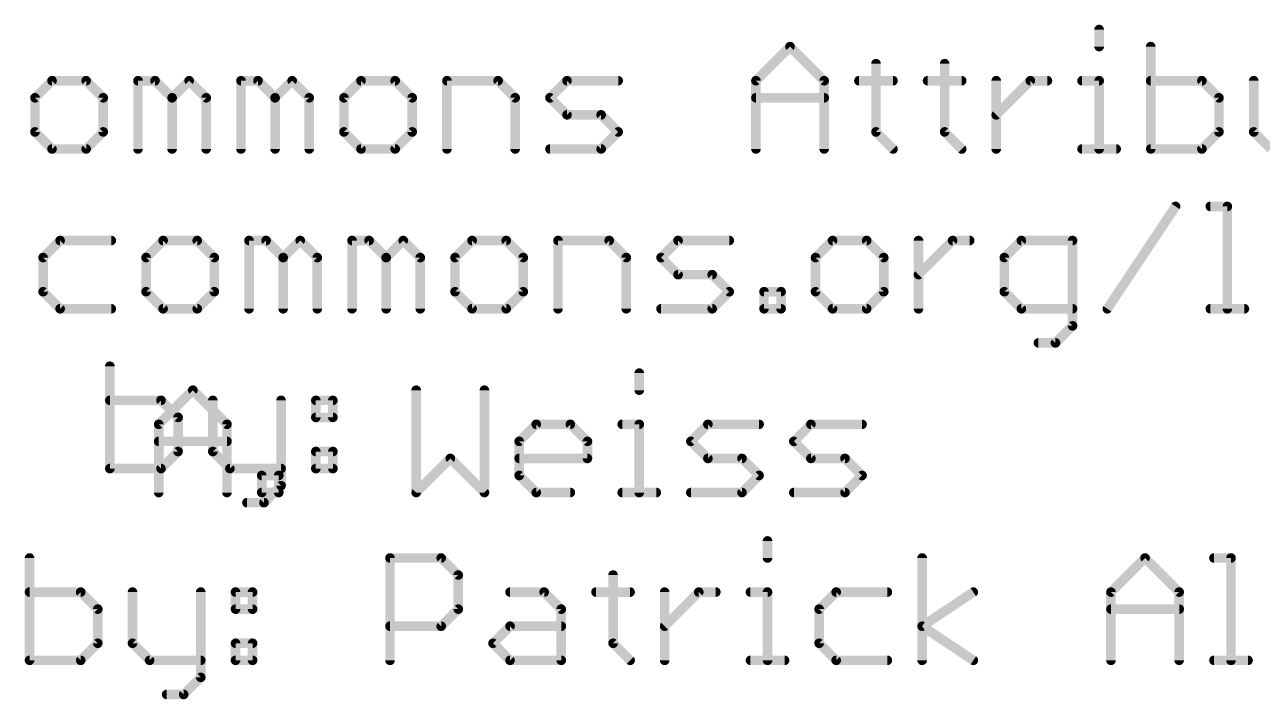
# Model space of a CAD drawing. Extents: x -22 to 85, y -18 to 35.
# Drawn here: x 22.84 to 42.51, y -17.56 to -6.84 of the extents above; entities that cross this region are included whole.
import ezdxf

# ---------------------------------------------------------------- set-up
doc = ezdxf.new("R2010")
doc.units = 0
doc.layers.add('51', color=53, linetype='CONTINUOUS')

msp = doc.modelspace()

# ---------------------------------------------------------------- linework, layer by layer
at = {"layer": '51', "const_width": 0.1524}
for points in [[(39.917, -6.9156), (39.917, -7.1868)], [(34.4615, -7.7291), (35.0038, -7.1868)], [(35.0038, -7.1868), (35.5461, -7.7291)], [(40.7372, -7.1868), (40.7372, -8.8138)], [(36.3698, -7.458), (36.3698, -8.5426)], [(37.4612, -7.458), (37.4612, -8.5426)], [(23.2725, -7.7291), (23.0014, -8.0003)], [(23.8149, -7.7291), (23.2725, -7.7291)], [(24.086, -8.0003), (23.8149, -7.7291)], [(24.6385, -8.8138), (24.6385, -7.7291)], [(24.6385, -7.7291), (24.9097, -7.7291)], [(24.9097, -7.7291), (25.1809, -8.0003)], [(25.1809, -8.0003), (25.452, -7.7291)], [(25.452, -7.7291), (25.7232, -8.0003)], [(26.2757, -8.8138), (26.2757, -7.7291)], [(26.2757, -7.7291), (26.5469, -7.7291)], [(26.5469, -7.7291), (26.818, -8.0003)], [(26.818, -8.0003), (27.0892, -7.7291)], [(27.0892, -7.7291), (27.3604, -8.0003)], [(28.184, -7.7291), (27.9129, -8.0003)], [(28.7263, -7.7291), (28.184, -7.7291)], [(28.9975, -8.0003), (28.7263, -7.7291)], [(29.55, -8.8138), (29.55, -7.7291)], [(29.55, -7.7291), (30.3635, -7.7291)], [(30.3635, -7.7291), (30.6347, -8.0003)], [(31.1872, -8.0003), (31.4583, -7.7291)], [(31.4583, -7.7291), (32.2718, -7.7291)], [(34.4615, -8.8138), (34.4615, -7.7291)], [(35.5461, -7.7291), (35.5461, -8.8138)], [(36.0986, -7.7291), (36.641, -7.7291)], [(37.1901, -7.7291), (37.7324, -7.7291)], [(38.2815, -8.8138), (38.2815, -7.7291)], [(38.2815, -8.2715), (38.8238, -7.7291)], [(38.8238, -7.7291), (39.095, -7.7291)], [(39.6458, -7.7291), (39.917, -7.7291)], [(39.917, -7.7291), (39.917, -8.8138)], [(41.5507, -7.7291), (40.7372, -7.7291)], [(41.8219, -8.0003), (41.5507, -7.7291)], [(42.3744, -7.7291), (42.3744, -8.5426)], [(23.0014, -8.0003), (23.0014, -8.5426)], [(24.086, -8.5426), (24.086, -8.0003)], [(25.1809, -8.0003), (25.1809, -8.8138)], [(25.7232, -8.0003), (25.7232, -8.8138)], [(26.818, -8.0003), (26.818, -8.8138)], [(27.3604, -8.0003), (27.3604, -8.8138)], [(27.9129, -8.0003), (27.9129, -8.5426)], [(28.9975, -8.5426), (28.9975, -8.0003)], [(30.6347, -8.0003), (30.6347, -8.8138)], [(31.4583, -8.2715), (31.1872, -8.0003)], [(34.4615, -8.0003), (35.5461, -8.0003)], [(41.8219, -8.5426), (41.8219, -8.0003)], [(32.0007, -8.2715), (31.4583, -8.2715)], [(32.2718, -8.5426), (32.0007, -8.2715)], [(23.0014, -8.5426), (23.2725, -8.8138)], [(23.8149, -8.8138), (24.086, -8.5426)], [(27.9129, -8.5426), (28.184, -8.8138)], [(28.7263, -8.8138), (28.9975, -8.5426)], [(32.0007, -8.8138), (32.2718, -8.5426)], [(36.3698, -8.5426), (36.641, -8.8138)], [(37.4612, -8.5426), (37.7324, -8.8138)], [(41.5507, -8.8138), (41.8219, -8.5426)], [(42.3744, -8.5426), (42.6456, -8.8138)], [(23.2725, -8.8138), (23.8149, -8.8138)], [(28.184, -8.8138), (28.7263, -8.8138)], [(31.1872, -8.8138), (32.0007, -8.8138)], [(39.6458, -8.8138), (40.1881, -8.8138)], [(40.7372, -8.8138), (41.5507, -8.8138)], [(40.0471, -11.3538), (41.1317, -9.7268)], [(41.6842, -9.7268), (41.9554, -9.7268)], [(41.9554, -9.7268), (41.9554, -11.3538)], [(23.401, -10.2691), (23.1298, -10.5403)], [(24.2144, -10.2691), (23.401, -10.2691)], [(25.0381, -10.2691), (24.7669, -10.5403)], [(25.5804, -10.2691), (25.0381, -10.2691)], [(25.8516, -10.5403), (25.5804, -10.2691)], [(26.4041, -11.3538), (26.4041, -10.2691)], [(26.4041, -10.2691), (26.6753, -10.2691)], [(26.6753, -10.2691), (26.9464, -10.5403)], [(26.9464, -10.5403), (27.2176, -10.2691)], [(27.2176, -10.2691), (27.4888, -10.5403)], [(28.0413, -11.3538), (28.0413, -10.2691)], [(28.0413, -10.2691), (28.3124, -10.2691)], [(28.3124, -10.2691), (28.5836, -10.5403)], [(28.5836, -10.5403), (28.8548, -10.2691)], [(28.8548, -10.2691), (29.1259, -10.5403)], [(29.9496, -10.2691), (29.6784, -10.5403)], [(30.4919, -10.2691), (29.9496, -10.2691)], [(30.7631, -10.5403), (30.4919, -10.2691)], [(31.3156, -11.3538), (31.3156, -10.2691)], [(31.3156, -10.2691), (32.1291, -10.2691)], [(32.1291, -10.2691), (32.4002, -10.5403)], [(32.9527, -10.5403), (33.2239, -10.2691)], [(33.2239, -10.2691), (34.0374, -10.2691)], [(35.6796, -10.2691), (35.4085, -10.5403)], [(36.222, -10.2691), (35.6796, -10.2691)], [(36.4931, -10.5403), (36.222, -10.2691)], [(37.0456, -11.3538), (37.0456, -10.2691)], [(37.0456, -10.8115), (37.5879, -10.2691)], [(37.5879, -10.2691), (37.8591, -10.2691)], [(38.6811, -10.2691), (38.4099, -10.5403)], [(39.4946, -10.2691), (38.6811, -10.2691)], [(39.4946, -11.625), (39.4946, -10.2691)], [(23.1298, -10.5403), (23.1298, -11.0826)], [(24.7669, -10.5403), (24.7669, -11.0826)], [(25.8516, -11.0826), (25.8516, -10.5403)], [(26.9464, -10.5403), (26.9464, -11.3538)], [(27.4888, -10.5403), (27.4888, -11.3538)], [(28.5836, -10.5403), (28.5836, -11.3538)], [(29.1259, -10.5403), (29.1259, -11.3538)], [(29.6784, -10.5403), (29.6784, -11.0826)], [(30.7631, -11.0826), (30.7631, -10.5403)], [(32.4002, -10.5403), (32.4002, -11.3538)], [(33.2239, -10.8115), (32.9527, -10.5403)], [(35.4085, -10.5403), (35.4085, -11.0826)], [(36.4931, -11.0826), (36.4931, -10.5403)], [(38.4099, -10.5403), (38.4099, -11.0826)], [(33.7662, -10.8115), (33.2239, -10.8115)], [(34.0374, -11.0826), (33.7662, -10.8115)], [(23.1298, -11.0826), (23.401, -11.3538)], [(24.7669, -11.0826), (25.0381, -11.3538)], [(25.5804, -11.3538), (25.8516, -11.0826)], [(29.6784, -11.0826), (29.9496, -11.3538)], [(30.4919, -11.3538), (30.7631, -11.0826)], [(33.7662, -11.3538), (34.0374, -11.0826)], [(34.5899, -11.3538), (34.5899, -11.0826)], [(34.5899, -11.0826), (34.861, -11.0826)], [(34.861, -11.0826), (34.861, -11.3538)], [(35.4085, -11.0826), (35.6796, -11.3538)], [(36.222, -11.3538), (36.4931, -11.0826)], [(38.4099, -11.0826), (38.6811, -11.3538)], [(23.401, -11.3538), (24.2144, -11.3538)], [(25.0381, -11.3538), (25.5804, -11.3538)], [(29.9496, -11.3538), (30.4919, -11.3538)], [(32.9527, -11.3538), (33.7662, -11.3538)], [(34.861, -11.3538), (34.5899, -11.3538)], [(35.6796, -11.3538), (36.222, -11.3538)], [(38.6811, -11.3538), (39.4946, -11.3538)], [(41.6842, -11.3538), (42.2266, -11.3538)], [(39.2234, -11.8961), (39.4946, -11.625)], [(38.9522, -11.8961), (39.2234, -11.8961)], [(24.1911, -12.2668), (24.1911, -13.8938)], [(32.6066, -12.3766), (32.6066, -12.6478)], [(24.9682, -13.1901), (25.5105, -12.6478)], [(25.5105, -12.6478), (26.0529, -13.1901)], [(29.0611, -12.6478), (29.0611, -14.2748)], [(30.1458, -14.2748), (30.1458, -12.6478)], [(25.0046, -12.8091), (24.1911, -12.8091)], [(25.2758, -13.0803), (25.0046, -12.8091)], [(25.8283, -12.8091), (25.8283, -13.6226)], [(26.9129, -12.8091), (26.9129, -14.165)], [(27.4654, -12.8091), (27.7366, -12.8091)], [(27.4654, -13.0803), (27.4654, -12.8091)], [(27.7366, -12.8091), (27.7366, -13.0803)], [(24.9682, -14.2748), (24.9682, -13.1901)], [(25.2758, -13.6226), (25.2758, -13.0803)], [(26.0529, -13.1901), (26.0529, -14.2748)], [(27.7366, -13.0803), (27.4654, -13.0803)], [(30.6982, -13.4613), (30.9694, -13.1901)], [(30.9694, -13.1901), (31.5117, -13.1901)], [(31.5117, -13.1901), (31.7829, -13.4613)], [(32.3354, -13.1901), (32.6066, -13.1901)], [(32.6066, -13.1901), (32.6066, -14.2748)], [(33.4268, -13.4613), (33.698, -13.1901)], [(33.698, -13.1901), (34.5115, -13.1901)], [(35.064, -13.4613), (35.3352, -13.1901)], [(35.3352, -13.1901), (36.1487, -13.1901)], [(24.9682, -13.4613), (26.0529, -13.4613)], [(25.0046, -13.8938), (25.2758, -13.6226)], [(25.8283, -13.6226), (26.0995, -13.8938)], [(27.4654, -13.6226), (27.7366, -13.6226)], [(27.4654, -13.8938), (27.4654, -13.6226)], [(27.7366, -13.6226), (27.7366, -13.8938)], [(30.6982, -14.0036), (30.6982, -13.4613)], [(31.7829, -13.4613), (31.7829, -13.7325)], [(33.698, -13.7325), (33.4268, -13.4613)], [(35.3352, -13.7325), (35.064, -13.4613)], [(29.0611, -14.2748), (29.6034, -13.7325)], [(29.6034, -13.7325), (30.1458, -14.2748)], [(31.7829, -13.7325), (30.6982, -13.7325)], [(34.2403, -13.7325), (33.698, -13.7325)], [(34.5115, -14.0036), (34.2403, -13.7325)], [(35.8775, -13.7325), (35.3352, -13.7325)], [(36.1487, -14.0036), (35.8775, -13.7325)], [(24.1911, -13.8938), (25.0046, -13.8938)], [(26.0995, -13.8938), (26.9129, -13.8938)], [(26.6054, -14.2748), (26.6054, -14.0036)], [(26.6054, -14.0036), (26.8765, -14.0036)], [(26.8765, -14.0036), (26.8765, -14.2748)], [(27.7366, -13.8938), (27.4654, -13.8938)], [(30.9694, -14.2748), (30.6982, -14.0036)], [(34.2403, -14.2748), (34.5115, -14.0036)], [(35.8775, -14.2748), (36.1487, -14.0036)], [(26.9129, -14.165), (26.6418, -14.4361)], [(26.6418, -14.4361), (26.3706, -14.4361)], [(26.8765, -14.2748), (26.6054, -14.2748)], [(31.5117, -14.2748), (30.9694, -14.2748)], [(32.3354, -14.2748), (32.8777, -14.2748)], [(33.4268, -14.2748), (34.2403, -14.2748)], [(35.064, -14.2748), (35.8775, -14.2748)], [(34.646, -15.0436), (34.646, -15.3148)], [(22.9147, -15.3148), (22.9147, -16.9418)], [(28.6448, -16.9418), (28.6448, -15.3148)], [(28.6448, -15.3148), (29.4583, -15.3148)], [(29.4583, -15.3148), (29.7294, -15.586)], [(37.1034, -16.9418), (37.1034, -15.3148)], [(40.1049, -15.8571), (40.6472, -15.3148)], [(40.6472, -15.3148), (41.1895, -15.8571)], [(41.742, -15.3148), (42.0132, -15.3148)], [(42.0132, -15.3148), (42.0132, -16.9418)], [(29.7294, -15.586), (29.7294, -16.1283)], [(32.1903, -15.586), (32.1903, -16.6706)], [(23.7282, -15.8571), (22.9147, -15.8571)], [(23.9994, -16.1283), (23.7282, -15.8571)], [(24.5519, -15.8571), (24.5519, -16.6706)], [(25.6365, -15.8571), (25.6365, -17.213)], [(26.189, -15.8571), (26.4602, -15.8571)], [(26.189, -16.1283), (26.189, -15.8571)], [(26.4602, -15.8571), (26.4602, -16.1283)], [(30.5531, -15.8571), (31.0954, -15.8571)], [(31.0954, -15.8571), (31.3666, -16.1283)], [(31.9191, -15.8571), (32.4614, -15.8571)], [(33.0105, -16.9418), (33.0105, -15.8571)], [(33.0105, -16.3995), (33.5529, -15.8571)], [(33.5529, -15.8571), (33.824, -15.8571)], [(34.3748, -15.8571), (34.646, -15.8571)], [(34.646, -15.8571), (34.646, -16.9418)], [(35.7374, -15.8571), (35.4663, -16.1283)], [(36.5509, -15.8571), (35.7374, -15.8571)], [(37.1034, -16.3995), (37.9169, -15.8571)], [(40.1049, -16.9418), (40.1049, -15.8571)], [(41.1895, -15.8571), (41.1895, -16.9418)], [(23.9994, -16.6706), (23.9994, -16.1283)], [(26.4602, -16.1283), (26.189, -16.1283)], [(29.7294, -16.1283), (29.4583, -16.3995)], [(31.3666, -16.1283), (31.3666, -16.9418)], [(35.4663, -16.1283), (35.4663, -16.6706)], [(40.1049, -16.1283), (41.1895, -16.1283)], [(29.4583, -16.3995), (28.6448, -16.3995)], [(30.2819, -16.6706), (30.5531, -16.3995)], [(30.5531, -16.3995), (31.3666, -16.3995)], [(37.9169, -16.9418), (37.1034, -16.3995)], [(23.7282, -16.9418), (23.9994, -16.6706)], [(24.5519, -16.6706), (24.8231, -16.9418)], [(26.189, -16.6706), (26.4602, -16.6706)], [(26.189, -16.9418), (26.189, -16.6706)], [(26.4602, -16.6706), (26.4602, -16.9418)], [(30.5531, -16.9418), (30.2819, -16.6706)], [(32.1903, -16.6706), (32.4614, -16.9418)], [(35.4663, -16.6706), (35.7374, -16.9418)], [(22.9147, -16.9418), (23.7282, -16.9418)], [(24.8231, -16.9418), (25.6365, -16.9418)], [(26.4602, -16.9418), (26.189, -16.9418)], [(31.3666, -16.9418), (30.5531, -16.9418)], [(34.3748, -16.9418), (34.9172, -16.9418)], [(35.7374, -16.9418), (36.5509, -16.9418)], [(41.742, -16.9418), (42.2844, -16.9418)], [(25.6365, -17.213), (25.3654, -17.4841)], [(25.3654, -17.4841), (25.0942, -17.4841)]]:
    msp.add_lwpolyline(points, dxfattribs=at)
at = {"layer": '51', "const_width": 0.0762}
for points in [[(39.9551, -6.9156, 1), (39.8789, -6.9156)], [(35.0307, -7.1599, 1), (34.9769, -7.2138)], [(35.0307, -7.2138, 1), (34.9769, -7.1599)], [(39.8789, -7.1868, 1), (39.9551, -7.1868)], [(40.7753, -7.1868, 1), (40.6991, -7.1868)], [(36.4079, -7.458, 1), (36.3317, -7.458)], [(37.4993, -7.458, 1), (37.4231, -7.458)], [(23.2725, -7.691, 1), (23.2725, -7.7672)], [(23.2995, -7.7561, 1), (23.2456, -7.7022)], [(23.8418, -7.7022, 1), (23.7879, -7.7561)], [(23.8149, -7.7672, 1), (23.8149, -7.691)], [(24.6766, -7.7291, 1), (24.6004, -7.7291)], [(24.6385, -7.691, 1), (24.6385, -7.7672)], [(24.9366, -7.7022, 1), (24.8828, -7.7561)], [(24.9097, -7.7672, 1), (24.9097, -7.691)], [(25.479, -7.7022, 1), (25.4251, -7.7561)], [(25.479, -7.7561, 1), (25.4251, -7.7022)], [(26.3138, -7.7291, 1), (26.2376, -7.7291)], [(26.2757, -7.691, 1), (26.2757, -7.7672)], [(26.5738, -7.7022, 1), (26.5199, -7.7561)], [(26.5469, -7.7672, 1), (26.5469, -7.691)], [(27.1161, -7.7022, 1), (27.0622, -7.7561)], [(27.1161, -7.7561, 1), (27.0622, -7.7022)], [(28.184, -7.691, 1), (28.184, -7.7672)], [(28.211, -7.7561, 1), (28.1571, -7.7022)], [(28.7533, -7.7022, 1), (28.6994, -7.7561)], [(28.7263, -7.7672, 1), (28.7263, -7.691)], [(29.5881, -7.7291, 1), (29.5119, -7.7291)], [(29.55, -7.691, 1), (29.55, -7.7672)], [(30.3904, -7.7022, 1), (30.3366, -7.7561)], [(30.3635, -7.7672, 1), (30.3635, -7.691)], [(31.4583, -7.691, 1), (31.4583, -7.7672)], [(31.4853, -7.7561, 1), (31.4314, -7.7022)], [(32.2718, -7.7672, 1), (32.2718, -7.691)], [(34.4345, -7.7022, 1), (34.4884, -7.7561)], [(34.4996, -7.7291, 1), (34.4234, -7.7291)], [(35.5842, -7.7291, 1), (35.508, -7.7291)], [(35.5192, -7.7561, 1), (35.5731, -7.7022)], [(36.0986, -7.691, 1), (36.0986, -7.7672)], [(36.641, -7.7672, 1), (36.641, -7.691)], [(37.1901, -7.691, 1), (37.1901, -7.7672)], [(37.7324, -7.7672, 1), (37.7324, -7.691)], [(38.3196, -7.7291, 1), (38.2434, -7.7291)], [(38.8238, -7.691, 1), (38.8238, -7.7672)], [(38.8508, -7.7561, 1), (38.7969, -7.7022)], [(39.095, -7.7672, 1), (39.095, -7.691)], [(39.6458, -7.691, 1), (39.6458, -7.7672)], [(39.9551, -7.7291, 1), (39.8789, -7.7291)], [(39.917, -7.7672, 1), (39.917, -7.691)], [(40.7372, -7.691, 1), (40.7372, -7.7672)], [(41.5777, -7.7022, 1), (41.5238, -7.7561)], [(41.5507, -7.7672, 1), (41.5507, -7.691)], [(42.4125, -7.7291, 1), (42.3363, -7.7291)], [(23.0395, -8.0003, 1), (22.9633, -8.0003)], [(22.9744, -7.9734, 1), (23.0283, -8.0272)], [(24.1241, -8.0003, 1), (24.0479, -8.0003)], [(24.0591, -8.0272, 1), (24.113, -7.9734)], [(25.219, -8.0003, 1), (25.1428, -8.0003)], [(25.1539, -7.9734, 1), (25.2078, -8.0272)], [(25.1539, -8.0272, 1), (25.2078, -7.9734)], [(25.7613, -8.0003, 1), (25.6851, -8.0003)], [(25.6963, -8.0272, 1), (25.7501, -7.9734)], [(26.8561, -8.0003, 1), (26.7799, -8.0003)], [(26.7911, -7.9734, 1), (26.845, -8.0272)], [(26.7911, -8.0272, 1), (26.845, -7.9734)], [(27.3985, -8.0003, 1), (27.3223, -8.0003)], [(27.3334, -8.0272, 1), (27.3873, -7.9734)], [(27.951, -8.0003, 1), (27.8748, -8.0003)], [(27.8859, -7.9734, 1), (27.9398, -8.0272)], [(29.0356, -8.0003, 1), (28.9594, -8.0003)], [(28.9706, -8.0272, 1), (29.0245, -7.9734)], [(30.6728, -8.0003, 1), (30.5966, -8.0003)], [(30.6077, -8.0272, 1), (30.6616, -7.9734)], [(31.2141, -7.9734, 1), (31.1602, -8.0272)], [(31.1602, -7.9734, 1), (31.2141, -8.0272)], [(34.4615, -7.9622, 1), (34.4615, -8.0384)], [(35.5461, -8.0384, 1), (35.5461, -7.9622)], [(41.86, -8.0003, 1), (41.7838, -8.0003)], [(41.795, -8.0272, 1), (41.8488, -7.9734)], [(31.4583, -8.2334, 1), (31.4583, -8.3096)], [(31.4314, -8.2984, 1), (31.4853, -8.2445)], [(32.0276, -8.2445, 1), (31.9737, -8.2984)], [(32.0007, -8.3096, 1), (32.0007, -8.2334)], [(38.2546, -8.2445, 1), (38.3084, -8.2984)], [(23.0283, -8.5157, 1), (22.9744, -8.5696)], [(22.9633, -8.5426, 1), (23.0395, -8.5426)], [(24.0479, -8.5426, 1), (24.1241, -8.5426)], [(24.113, -8.5696, 1), (24.0591, -8.5157)], [(27.9398, -8.5157, 1), (27.8859, -8.5696)], [(27.8748, -8.5426, 1), (27.951, -8.5426)], [(28.9594, -8.5426, 1), (29.0356, -8.5426)], [(29.0244, -8.5696, 1), (28.9706, -8.5157)], [(32.2988, -8.5696, 1), (32.2449, -8.5157)], [(32.2449, -8.5696, 1), (32.2988, -8.5157)], [(36.3967, -8.5157, 1), (36.3429, -8.5696)], [(36.3317, -8.5426, 1), (36.4079, -8.5426)], [(37.4882, -8.5157, 1), (37.4343, -8.5696)], [(37.4231, -8.5426, 1), (37.4993, -8.5426)], [(41.7838, -8.5426, 1), (41.86, -8.5426)], [(41.8488, -8.5696, 1), (41.795, -8.5157)], [(42.4013, -8.5157, 1), (42.3475, -8.5696)], [(42.3363, -8.5426, 1), (42.4125, -8.5426)], [(23.2725, -8.7757, 1), (23.2725, -8.8519)], [(23.2456, -8.8407, 1), (23.2995, -8.7869)], [(23.7879, -8.7869, 1), (23.8418, -8.8407)], [(23.8149, -8.8519, 1), (23.8149, -8.7757)], [(24.6004, -8.8138, 1), (24.6766, -8.8138)], [(25.1428, -8.8138, 1), (25.219, -8.8138)], [(25.6851, -8.8138, 1), (25.7613, -8.8138)], [(26.2376, -8.8138, 1), (26.3138, -8.8138)], [(26.7799, -8.8138, 1), (26.8561, -8.8138)], [(27.3223, -8.8138, 1), (27.3985, -8.8138)], [(28.184, -8.7757, 1), (28.184, -8.8519)], [(28.1571, -8.8407, 1), (28.211, -8.7869)], [(28.6994, -8.7869, 1), (28.7533, -8.8407)], [(28.7263, -8.8519, 1), (28.7263, -8.7757)], [(29.5119, -8.8138, 1), (29.5881, -8.8138)], [(30.5966, -8.8138, 1), (30.6728, -8.8138)], [(31.1872, -8.7757, 1), (31.1872, -8.8519)], [(31.9737, -8.7869, 1), (32.0276, -8.8407)], [(32.0007, -8.8519, 1), (32.0007, -8.7757)], [(34.4234, -8.8138, 1), (34.4996, -8.8138)], [(35.508, -8.8138, 1), (35.5842, -8.8138)], [(36.614, -8.8407, 1), (36.6679, -8.7869)], [(37.7055, -8.8407, 1), (37.7593, -8.7869)], [(38.2434, -8.8138, 1), (38.3196, -8.8138)], [(39.6458, -8.7757, 1), (39.6458, -8.8519)], [(39.8789, -8.8138, 1), (39.9551, -8.8138)], [(40.1881, -8.8519, 1), (40.1881, -8.7757)], [(40.7372, -8.7757, 1), (40.7372, -8.8519)], [(40.6991, -8.8138, 1), (40.7753, -8.8138)], [(41.5238, -8.7869, 1), (41.5777, -8.8407)], [(41.5507, -8.8519, 1), (41.5507, -8.7757)], [(41.1634, -9.7479, 1), (41.1, -9.7057)], [(41.6842, -9.6887, 1), (41.6842, -9.7649)], [(41.9935, -9.7268, 1), (41.9173, -9.7268)], [(41.9554, -9.7649, 1), (41.9554, -9.6887)], [(23.401, -10.231, 1), (23.401, -10.3072)], [(23.4279, -10.2961, 1), (23.374, -10.2422)], [(24.2144, -10.3072, 1), (24.2144, -10.231)], [(25.0381, -10.231, 1), (25.0381, -10.3072)], [(25.065, -10.2961, 1), (25.0112, -10.2422)], [(25.6074, -10.2422, 1), (25.5535, -10.2961)], [(25.5804, -10.3072, 1), (25.5804, -10.231)], [(26.4422, -10.2691, 1), (26.366, -10.2691)], [(26.4041, -10.231, 1), (26.4041, -10.3072)], [(26.7022, -10.2422, 1), (26.6483, -10.2961)], [(26.6753, -10.3072, 1), (26.6753, -10.231)], [(27.2445, -10.2422, 1), (27.1907, -10.2961)], [(27.2445, -10.2961, 1), (27.1907, -10.2422)], [(28.0794, -10.2691, 1), (28.0032, -10.2691)], [(28.0413, -10.231, 1), (28.0413, -10.3072)], [(28.3394, -10.2422, 1), (28.2855, -10.2961)], [(28.3124, -10.3072, 1), (28.3124, -10.231)], [(28.8817, -10.2422, 1), (28.8278, -10.2961)], [(28.8817, -10.2961, 1), (28.8278, -10.2422)], [(29.9496, -10.231, 1), (29.9496, -10.3072)], [(29.9765, -10.2961, 1), (29.9226, -10.2422)], [(30.5188, -10.2422, 1), (30.465, -10.2961)], [(30.4919, -10.3072, 1), (30.4919, -10.231)], [(31.3537, -10.2691, 1), (31.2775, -10.2691)], [(31.3156, -10.231, 1), (31.3156, -10.3072)], [(32.156, -10.2422, 1), (32.1021, -10.2961)], [(32.1291, -10.3072, 1), (32.1291, -10.231)], [(33.2239, -10.231, 1), (33.2239, -10.3072)], [(33.2508, -10.2961, 1), (33.1969, -10.2422)], [(34.0374, -10.3072, 1), (34.0374, -10.231)], [(35.6796, -10.231, 1), (35.6796, -10.3072)], [(35.7066, -10.2961, 1), (35.6527, -10.2422)], [(36.2489, -10.2422, 1), (36.195, -10.2961)], [(36.222, -10.3072, 1), (36.222, -10.231)], [(37.0837, -10.2691, 1), (37.0075, -10.2691)], [(37.5879, -10.231, 1), (37.5879, -10.3072)], [(37.6149, -10.2961, 1), (37.561, -10.2422)], [(37.8591, -10.3072, 1), (37.8591, -10.231)], [(38.6811, -10.231, 1), (38.6811, -10.3072)], [(38.708, -10.2961, 1), (38.6541, -10.2422)], [(39.5327, -10.2691, 1), (39.4565, -10.2691)], [(39.4946, -10.3072, 1), (39.4946, -10.231)], [(23.1679, -10.5403, 1), (23.0917, -10.5403)], [(23.1028, -10.5134, 1), (23.1567, -10.5672)], [(24.805, -10.5403, 1), (24.7288, -10.5403)], [(24.74, -10.5134, 1), (24.7939, -10.5672)], [(25.8897, -10.5403, 1), (25.8135, -10.5403)], [(25.8247, -10.5672, 1), (25.8785, -10.5134)], [(26.9845, -10.5403, 1), (26.9083, -10.5403)], [(26.9195, -10.5134, 1), (26.9734, -10.5672)], [(26.9195, -10.5672, 1), (26.9734, -10.5134)], [(27.5269, -10.5403, 1), (27.4507, -10.5403)], [(27.4618, -10.5672, 1), (27.5157, -10.5134)], [(28.6217, -10.5403, 1), (28.5455, -10.5403)], [(28.5566, -10.5134, 1), (28.6105, -10.5672)], [(28.5566, -10.5672, 1), (28.6105, -10.5134)], [(29.164, -10.5403, 1), (29.0878, -10.5403)], [(29.099, -10.5672, 1), (29.1529, -10.5134)], [(29.7165, -10.5403, 1), (29.6403, -10.5403)], [(29.6515, -10.5134, 1), (29.7054, -10.5672)], [(30.8012, -10.5403, 1), (30.725, -10.5403)], [(30.7361, -10.5672, 1), (30.79, -10.5134)], [(32.4383, -10.5403, 1), (32.3621, -10.5403)], [(32.3733, -10.5672, 1), (32.4272, -10.5134)], [(32.9797, -10.5134, 1), (32.9258, -10.5672)], [(32.9258, -10.5134, 1), (32.9797, -10.5672)], [(35.4466, -10.5403, 1), (35.3704, -10.5403)], [(35.3815, -10.5134, 1), (35.4354, -10.5672)], [(36.5312, -10.5403, 1), (36.455, -10.5403)], [(36.4662, -10.5672, 1), (36.5201, -10.5134)], [(38.448, -10.5403, 1), (38.3718, -10.5403)], [(38.383, -10.5134, 1), (38.4369, -10.5672)], [(33.2239, -10.7734, 1), (33.2239, -10.8496)], [(33.1969, -10.8384, 1), (33.2508, -10.7845)], [(33.7932, -10.7845, 1), (33.7393, -10.8384)], [(33.7662, -10.8496, 1), (33.7662, -10.7734)], [(37.0187, -10.7845, 1), (37.0726, -10.8384)], [(23.1567, -11.0557, 1), (23.1028, -11.1096)], [(24.7939, -11.0557, 1), (24.74, -11.1096)], [(25.8785, -11.1096, 1), (25.8247, -11.0557)], [(29.7054, -11.0557, 1), (29.6515, -11.1096)], [(30.79, -11.1096, 1), (30.7361, -11.0557)], [(34.0643, -11.1096, 1), (34.0104, -11.0557)], [(34.628, -11.0826, 1), (34.5518, -11.0826)], [(34.5899, -11.0445, 1), (34.5899, -11.1207)], [(34.8991, -11.0826, 1), (34.8229, -11.0826)], [(34.861, -11.1207, 1), (34.861, -11.0445)], [(35.4354, -11.0557, 1), (35.3815, -11.1096)], [(36.5201, -11.1096, 1), (36.4662, -11.0557)], [(38.4369, -11.0557, 1), (38.383, -11.1096)], [(23.0917, -11.0826, 1), (23.1679, -11.0826)], [(24.7288, -11.0826, 1), (24.805, -11.0826)], [(25.8135, -11.0826, 1), (25.8897, -11.0826)], [(29.6403, -11.0826, 1), (29.7165, -11.0826)], [(30.725, -11.0826, 1), (30.8012, -11.0826)], [(34.0104, -11.1096, 1), (34.0643, -11.0557)], [(35.3704, -11.0826, 1), (35.4466, -11.0826)], [(36.455, -11.0826, 1), (36.5312, -11.0826)], [(38.3718, -11.0826, 1), (38.448, -11.0826)], [(23.401, -11.3157, 1), (23.401, -11.3919)], [(23.374, -11.3807, 1), (23.4279, -11.3269)], [(24.2144, -11.3919, 1), (24.2144, -11.3157)], [(25.0381, -11.3157, 1), (25.0381, -11.3919)], [(25.0112, -11.3807, 1), (25.065, -11.3269)], [(25.5535, -11.3269, 1), (25.6074, -11.3807)], [(25.5804, -11.3919, 1), (25.5804, -11.3157)], [(26.366, -11.3538, 1), (26.4422, -11.3538)], [(26.9083, -11.3538, 1), (26.9845, -11.3538)], [(27.4507, -11.3538, 1), (27.5269, -11.3538)], [(28.0032, -11.3538, 1), (28.0794, -11.3538)], [(28.5455, -11.3538, 1), (28.6217, -11.3538)], [(29.0878, -11.3538, 1), (29.164, -11.3538)], [(29.9496, -11.3157, 1), (29.9496, -11.3919)], [(29.9226, -11.3807, 1), (29.9765, -11.3269)], [(30.465, -11.3269, 1), (30.5188, -11.3807)], [(30.4919, -11.3919, 1), (30.4919, -11.3157)], [(31.2775, -11.3538, 1), (31.3537, -11.3538)], [(32.3621, -11.3538, 1), (32.4383, -11.3538)], [(32.9527, -11.3157, 1), (32.9527, -11.3919)], [(33.7393, -11.3269, 1), (33.7932, -11.3807)], [(33.7662, -11.3919, 1), (33.7662, -11.3157)], [(34.5899, -11.3157, 1), (34.5899, -11.3919)], [(34.5518, -11.3538, 1), (34.628, -11.3538)], [(34.8229, -11.3538, 1), (34.8991, -11.3538)], [(34.861, -11.3919, 1), (34.861, -11.3157)], [(35.6796, -11.3157, 1), (35.6796, -11.3919)], [(35.6527, -11.3807, 1), (35.7066, -11.3269)], [(36.195, -11.3269, 1), (36.2489, -11.3807)], [(36.222, -11.3919, 1), (36.222, -11.3157)], [(37.0075, -11.3538, 1), (37.0837, -11.3538)], [(38.6811, -11.3157, 1), (38.6811, -11.3919)], [(38.6541, -11.3807, 1), (38.708, -11.3269)], [(39.4946, -11.3919, 1), (39.4946, -11.3157)], [(40.0154, -11.3327, 1), (40.0788, -11.3749)], [(41.6842, -11.3157, 1), (41.6842, -11.3919)], [(41.9173, -11.3538, 1), (41.9935, -11.3538)], [(42.2266, -11.3919, 1), (42.2266, -11.3157)], [(39.4565, -11.625, 1), (39.5327, -11.625)], [(39.5215, -11.6519, 1), (39.4676, -11.598)], [(38.9522, -11.858, 1), (38.9522, -11.9342)], [(39.1965, -11.8692, 1), (39.2503, -11.9231)], [(39.2234, -11.9342, 1), (39.2234, -11.858)], [(24.2292, -12.2668, 1), (24.153, -12.2668)], [(32.6447, -12.3766, 1), (32.5685, -12.3766)], [(25.5375, -12.6209, 1), (25.4836, -12.6748)], [(25.5375, -12.6748, 1), (25.4836, -12.6209)], [(29.0992, -12.6478, 1), (29.023, -12.6478)], [(30.1839, -12.6478, 1), (30.1077, -12.6478)], [(24.1911, -12.771, 1), (24.1911, -12.8472)], [(25.0316, -12.7822, 1), (24.9777, -12.8361)], [(25.0046, -12.8472, 1), (25.0046, -12.771)], [(25.8664, -12.8091, 1), (25.7902, -12.8091)], [(26.951, -12.8091, 1), (26.8748, -12.8091)], [(27.4654, -12.771, 1), (27.4654, -12.8472)], [(27.5035, -12.8091, 1), (27.4273, -12.8091)], [(27.7747, -12.8091, 1), (27.6985, -12.8091)], [(27.7366, -12.8472, 1), (27.7366, -12.771)], [(32.5685, -12.6478, 1), (32.6447, -12.6478)], [(25.0063, -13.1901, 1), (24.9301, -13.1901)], [(24.9413, -13.1632, 1), (24.9951, -13.2171)], [(25.3139, -13.0803, 1), (25.2377, -13.0803)], [(25.2488, -13.1072, 1), (25.3027, -13.0534)], [(26.091, -13.1901, 1), (26.0148, -13.1901)], [(26.0259, -13.2171, 1), (26.0798, -13.1632)], [(27.4654, -13.0422, 1), (27.4654, -13.1184)], [(27.4273, -13.0803, 1), (27.5035, -13.0803)], [(27.6985, -13.0803, 1), (27.7747, -13.0803)], [(27.7366, -13.1184, 1), (27.7366, -13.0422)], [(30.9694, -13.152, 1), (30.9694, -13.2282)], [(30.9964, -13.2171, 1), (30.9425, -13.1632)], [(31.5387, -13.1632, 1), (31.4848, -13.2171)], [(31.5117, -13.2282, 1), (31.5117, -13.152)], [(32.3354, -13.152, 1), (32.3354, -13.2282)], [(32.6447, -13.1901, 1), (32.5685, -13.1901)], [(32.6066, -13.2282, 1), (32.6066, -13.152)], [(33.698, -13.152, 1), (33.698, -13.2282)], [(33.7249, -13.2171, 1), (33.6711, -13.1632)], [(34.5115, -13.2282, 1), (34.5115, -13.152)], [(35.3352, -13.152, 1), (35.3352, -13.2282)], [(35.3621, -13.2171, 1), (35.3082, -13.1632)], [(36.1487, -13.2282, 1), (36.1487, -13.152)], [(24.9682, -13.4232, 1), (24.9682, -13.4994)], [(25.3027, -13.6496, 1), (25.2489, -13.5957)], [(25.8552, -13.5957, 1), (25.8013, -13.6496)], [(26.0529, -13.4994, 1), (26.0529, -13.4232)], [(27.4654, -13.5845, 1), (27.4654, -13.6607)], [(27.5035, -13.6226, 1), (27.4273, -13.6226)], [(27.7747, -13.6226, 1), (27.6985, -13.6226)], [(27.7366, -13.6607, 1), (27.7366, -13.5845)], [(30.7363, -13.4613, 1), (30.6601, -13.4613)], [(30.6713, -13.4344, 1), (30.7252, -13.4882)], [(31.821, -13.4613, 1), (31.7448, -13.4613)], [(31.756, -13.4882, 1), (31.8098, -13.4344)], [(33.4538, -13.4344, 1), (33.3999, -13.4882)], [(33.3999, -13.4344, 1), (33.4538, -13.4882)], [(35.0909, -13.4344, 1), (35.0371, -13.4882)], [(35.0371, -13.4344, 1), (35.0909, -13.4882)], [(25.2377, -13.6226, 1), (25.3139, -13.6226)], [(25.7902, -13.6226, 1), (25.8664, -13.6226)], [(29.6304, -13.7055, 1), (29.5765, -13.7594)], [(29.6304, -13.7594, 1), (29.5765, -13.7055)], [(30.6982, -13.6944, 1), (30.6982, -13.7706)], [(31.7448, -13.7325, 1), (31.821, -13.7325)], [(31.7829, -13.7706, 1), (31.7829, -13.6944)], [(33.698, -13.6944, 1), (33.698, -13.7706)], [(33.6711, -13.7594, 1), (33.7249, -13.7055)], [(34.2673, -13.7055, 1), (34.2134, -13.7594)], [(34.2403, -13.7706, 1), (34.2403, -13.6944)], [(35.3352, -13.6944, 1), (35.3352, -13.7706)], [(35.3082, -13.7594, 1), (35.3621, -13.7055)], [(35.9044, -13.7055, 1), (35.8505, -13.7594)], [(35.8775, -13.7706, 1), (35.8775, -13.6944)], [(24.1911, -13.8557, 1), (24.1911, -13.9319)], [(24.153, -13.8938, 1), (24.2292, -13.8938)], [(24.9777, -13.8669, 1), (25.0316, -13.9207)], [(25.0046, -13.9319, 1), (25.0046, -13.8557)], [(26.0995, -13.8557, 1), (26.0995, -13.9319)], [(26.0725, -13.9207, 1), (26.1264, -13.8669)], [(26.6435, -14.0036, 1), (26.5673, -14.0036)], [(26.6054, -13.9655, 1), (26.6054, -14.0417)], [(26.9146, -14.0036, 1), (26.8384, -14.0036)], [(26.8765, -14.0417, 1), (26.8765, -13.9655)], [(26.9129, -13.9319, 1), (26.9129, -13.8557)], [(27.4654, -13.8557, 1), (27.4654, -13.9319)], [(27.4273, -13.8938, 1), (27.5035, -13.8938)], [(27.6985, -13.8938, 1), (27.7747, -13.8938)], [(27.7366, -13.9319, 1), (27.7366, -13.8557)], [(30.7252, -13.9767, 1), (30.6713, -14.0306)], [(30.6601, -14.0036, 1), (30.7363, -14.0036)], [(34.5384, -14.0306, 1), (34.4846, -13.9767)], [(34.4846, -14.0306, 1), (34.5384, -13.9767)], [(36.1756, -14.0306, 1), (36.1217, -13.9767)], [(36.1217, -14.0306, 1), (36.1756, -13.9767)], [(26.8748, -14.165, 1), (26.951, -14.165)], [(26.9399, -14.1919, 1), (26.886, -14.138)], [(24.9301, -14.2748, 1), (25.0063, -14.2748)], [(26.0148, -14.2748, 1), (26.091, -14.2748)], [(26.3706, -14.398, 1), (26.3706, -14.4742)], [(26.6054, -14.2367, 1), (26.6054, -14.3129)], [(26.5673, -14.2748, 1), (26.6435, -14.2748)], [(26.6418, -14.4742, 1), (26.6418, -14.398)], [(26.8384, -14.2748, 1), (26.9146, -14.2748)], [(26.8765, -14.3129, 1), (26.8765, -14.2367)], [(29.0341, -14.2479, 1), (29.088, -14.3017)], [(29.023, -14.2748, 1), (29.0992, -14.2748)], [(30.1077, -14.2748, 1), (30.1839, -14.2748)], [(30.1188, -14.3017, 1), (30.1727, -14.2479)], [(30.9694, -14.2367, 1), (30.9694, -14.3129)], [(30.9425, -14.3017, 1), (30.9964, -14.2479)], [(31.5117, -14.3129, 1), (31.5117, -14.2367)], [(32.3354, -14.2367, 1), (32.3354, -14.3129)], [(32.5685, -14.2748, 1), (32.6447, -14.2748)], [(32.8777, -14.3129, 1), (32.8777, -14.2367)], [(33.4268, -14.2367, 1), (33.4268, -14.3129)], [(34.2134, -14.2479, 1), (34.2673, -14.3017)], [(34.2403, -14.3129, 1), (34.2403, -14.2367)], [(35.064, -14.2367, 1), (35.064, -14.3129)], [(35.8506, -14.2479, 1), (35.9044, -14.3017)], [(35.8775, -14.3129, 1), (35.8775, -14.2367)], [(26.6148, -14.4092, 1), (26.6687, -14.4631)], [(34.6841, -15.0436, 1), (34.6079, -15.0436)], [(22.9528, -15.3148, 1), (22.8766, -15.3148)], [(28.6829, -15.3148, 1), (28.6067, -15.3148)], [(28.6448, -15.2767, 1), (28.6448, -15.3529)], [(29.4852, -15.2879, 1), (29.4313, -15.3418)], [(29.4583, -15.3529, 1), (29.4583, -15.2767)], [(34.6079, -15.3148, 1), (34.6841, -15.3148)], [(37.1415, -15.3148, 1), (37.0653, -15.3148)], [(40.6741, -15.2879, 1), (40.6203, -15.3418)], [(40.6741, -15.3418, 1), (40.6203, -15.2879)], [(41.742, -15.2767, 1), (41.742, -15.3529)], [(42.0513, -15.3148, 1), (41.9751, -15.3148)], [(42.0132, -15.3529, 1), (42.0132, -15.2767)], [(29.7675, -15.586, 1), (29.6913, -15.586)], [(29.7025, -15.6129, 1), (29.7564, -15.559)], [(32.2284, -15.586, 1), (32.1522, -15.586)], [(22.9147, -15.819, 1), (22.9147, -15.8952)], [(23.7552, -15.8302, 1), (23.7013, -15.8841)], [(23.7282, -15.8952, 1), (23.7282, -15.819)], [(24.59, -15.8571, 1), (24.5138, -15.8571)], [(25.6746, -15.8571, 1), (25.5984, -15.8571)], [(26.189, -15.819, 1), (26.189, -15.8952)], [(26.2271, -15.8571, 1), (26.1509, -15.8571)], [(26.4983, -15.8571, 1), (26.4221, -15.8571)], [(26.4602, -15.8952, 1), (26.4602, -15.819)], [(30.5531, -15.819, 1), (30.5531, -15.8952)], [(31.1224, -15.8302, 1), (31.0685, -15.8841)], [(31.0954, -15.8952, 1), (31.0954, -15.819)], [(31.9191, -15.819, 1), (31.9191, -15.8952)], [(32.4614, -15.8952, 1), (32.4614, -15.819)], [(33.0486, -15.8571, 1), (32.9724, -15.8571)], [(33.5529, -15.819, 1), (33.5529, -15.8952)], [(33.5798, -15.8841, 1), (33.5259, -15.8302)], [(33.824, -15.8952, 1), (33.824, -15.819)], [(34.3748, -15.819, 1), (34.3748, -15.8952)], [(34.6841, -15.8571, 1), (34.6079, -15.8571)], [(34.646, -15.8952, 1), (34.646, -15.819)], [(35.7374, -15.819, 1), (35.7374, -15.8952)], [(35.7644, -15.8841, 1), (35.7105, -15.8302)], [(36.5509, -15.8952, 1), (36.5509, -15.819)], [(37.938, -15.8888, 1), (37.8958, -15.8254)], [(40.0779, -15.8302, 1), (40.1318, -15.8841)], [(40.143, -15.8571, 1), (40.0668, -15.8571)], [(41.2276, -15.8571, 1), (41.1514, -15.8571)], [(41.1626, -15.8841, 1), (41.2165, -15.8302)], [(24.0375, -16.1283, 1), (23.9613, -16.1283)], [(23.9724, -16.1552, 1), (24.0263, -16.1014)], [(26.189, -16.0902, 1), (26.189, -16.1664)], [(26.1509, -16.1283, 1), (26.2271, -16.1283)], [(26.4221, -16.1283, 1), (26.4983, -16.1283)], [(26.4602, -16.1664, 1), (26.4602, -16.0902)], [(29.6913, -16.1283, 1), (29.7675, -16.1283)], [(29.7564, -16.1552, 1), (29.7025, -16.1014)], [(31.4047, -16.1283, 1), (31.3285, -16.1283)], [(31.3397, -16.1552, 1), (31.3935, -16.1014)], [(35.5044, -16.1283, 1), (35.4282, -16.1283)], [(35.4393, -16.1014, 1), (35.4932, -16.1552)], [(40.1049, -16.0902, 1), (40.1049, -16.1664)], [(41.1895, -16.1664, 1), (41.1895, -16.0902)], [(28.6448, -16.3614, 1), (28.6448, -16.4376)], [(29.4583, -16.4376, 1), (29.4583, -16.3614)], [(30.5531, -16.3614, 1), (30.5531, -16.4376)], [(30.58, -16.4264, 1), (30.5262, -16.3725)], [(31.3666, -16.4376, 1), (31.3666, -16.3614)], [(37.1246, -16.3678, 1), (37.0823, -16.4312)], [(29.4313, -16.3725, 1), (29.4852, -16.4264)], [(32.9836, -16.3725, 1), (33.0375, -16.4264)], [(37.0823, -16.3678, 1), (37.1246, -16.4312)], [(23.9613, -16.6706, 1), (24.0375, -16.6706)], [(24.0263, -16.6976, 1), (23.9725, -16.6437)], [(24.5788, -16.6437, 1), (24.5249, -16.6976)], [(24.5138, -16.6706, 1), (24.59, -16.6706)], [(26.189, -16.6325, 1), (26.189, -16.7087)], [(26.2271, -16.6706, 1), (26.1509, -16.6706)], [(26.4983, -16.6706, 1), (26.4221, -16.6706)], [(26.4602, -16.7087, 1), (26.4602, -16.6325)], [(30.3089, -16.6437, 1), (30.255, -16.6976)], [(30.255, -16.6437, 1), (30.3089, -16.6976)], [(32.2172, -16.6437, 1), (32.1633, -16.6976)], [(32.1522, -16.6706, 1), (32.2284, -16.6706)], [(35.4932, -16.6437, 1), (35.4393, -16.6976)], [(35.4282, -16.6706, 1), (35.5044, -16.6706)], [(22.9147, -16.9037, 1), (22.9147, -16.9799)], [(22.8766, -16.9418, 1), (22.9528, -16.9418)], [(23.7013, -16.9149, 1), (23.7552, -16.9687)], [(23.7282, -16.9799, 1), (23.7282, -16.9037)], [(24.8231, -16.9037, 1), (24.8231, -16.9799)], [(24.7961, -16.9687, 1), (24.85, -16.9149)], [(25.6365, -16.9799, 1), (25.6365, -16.9037)], [(26.189, -16.9037, 1), (26.189, -16.9799)], [(26.1509, -16.9418, 1), (26.2271, -16.9418)], [(26.4221, -16.9418, 1), (26.4983, -16.9418)], [(26.4602, -16.9799, 1), (26.4602, -16.9037)], [(28.6067, -16.9418, 1), (28.6829, -16.9418)], [(30.5531, -16.9037, 1), (30.5531, -16.9799)], [(30.5262, -16.9687, 1), (30.58, -16.9149)], [(31.3285, -16.9418, 1), (31.4047, -16.9418)], [(31.3666, -16.9799, 1), (31.3666, -16.9037)], [(32.4345, -16.9687, 1), (32.4884, -16.9149)], [(32.9724, -16.9418, 1), (33.0486, -16.9418)], [(34.3748, -16.9037, 1), (34.3748, -16.9799)], [(34.6079, -16.9418, 1), (34.6841, -16.9418)], [(34.9172, -16.9799, 1), (34.9172, -16.9037)], [(35.7374, -16.9037, 1), (35.7374, -16.9799)], [(35.7105, -16.9687, 1), (35.7644, -16.9149)], [(36.5509, -16.9799, 1), (36.5509, -16.9037)], [(37.0653, -16.9418, 1), (37.1415, -16.9418)], [(37.8958, -16.9735, 1), (37.938, -16.9101)], [(40.0668, -16.9418, 1), (40.143, -16.9418)], [(41.1514, -16.9418, 1), (41.2276, -16.9418)], [(41.742, -16.9037, 1), (41.742, -16.9799)], [(41.9751, -16.9418, 1), (42.0513, -16.9418)], [(42.2844, -16.9799, 1), (42.2844, -16.9037)], [(25.5984, -17.213, 1), (25.6746, -17.213)], [(25.6635, -17.2399, 1), (25.6096, -17.186)], [(25.0942, -17.446, 1), (25.0942, -17.5222)], [(25.3384, -17.4572, 1), (25.3923, -17.5111)], [(25.3654, -17.5222, 1), (25.3654, -17.446)]]:
    msp.add_lwpolyline(points, format="xyb", dxfattribs=at)

doc.saveas('drawing.dxf')
